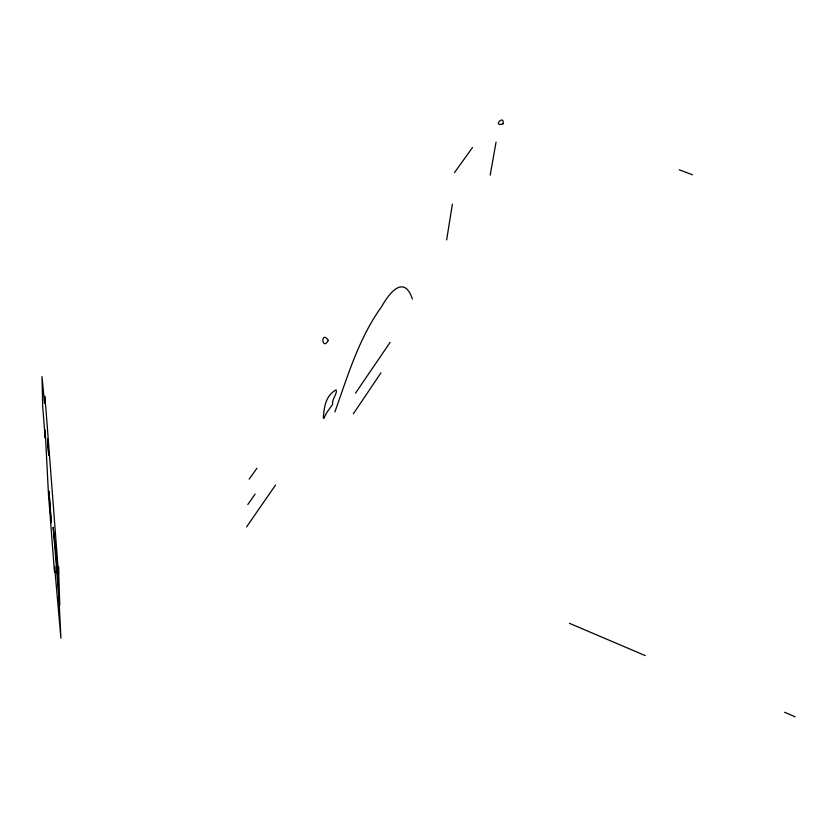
<?xml version="1.0" encoding="UTF-8"?>
<svg xmlns="http://www.w3.org/2000/svg" width="837" height="837" viewBox="0 0 837 837"><rect width="100%" height="100%" fill="white"/><g stroke="black" fill="none" stroke-linecap="round" stroke-linejoin="round"><path stroke-width="1.26" d="M328.292 340.45C321.942 351.634 320.341 329.694 328.282 340.261M503.047 123.897C491.863 127.214 504.387 113.884 503.163 123.709M446.655 239.916L452.378 204.102M490.179 175.153L496.048 142.123M334.905 411.95C347.794 375.719 359 337.75 381.881 306.258C389.111 293.212 404.03 274.034 412.4 299.039M353.329 413.823L380.961 372.852M355.526 393.118L390.157 342.312M246.57 526.923L275.54 485.021M247.794 504.554L255.107 494.102M249.185 479.151L256.928 468.239M454.491 172.621L472.476 147.532M679.236 169.775L692.471 174.807M784.593 712.287L795.15 716.786M569.442 623.314L645.243 655.591M50.126 507.034L48.944 491.267L51.235 522.801L50.283 508.446M323.385 416.941L323.668 418.51L326.786 412.495L332.676 404.365C331.379 399.49 337.782 393.735 336.076 389.822C325.865 395.608 324.264 406.384 323.385 416.941M58.517 566.503L58.485 573.272L45.983 409.67L44.759 396.246L44.602 403.434L41.986 376.587L42.729 407.253L45.208 438.023L45.062 430.03L45.229 431.421L48.441 493.725L54.259 569.442L54.635 572.424L54.583 566.44L60.923 638.223L58.872 596.886L53.17 527.237L55.776 550.673L59.783 605.287L58.517 566.503M48.755 455.412L47.531 439.08L48.755 455.412"/></g></svg>
